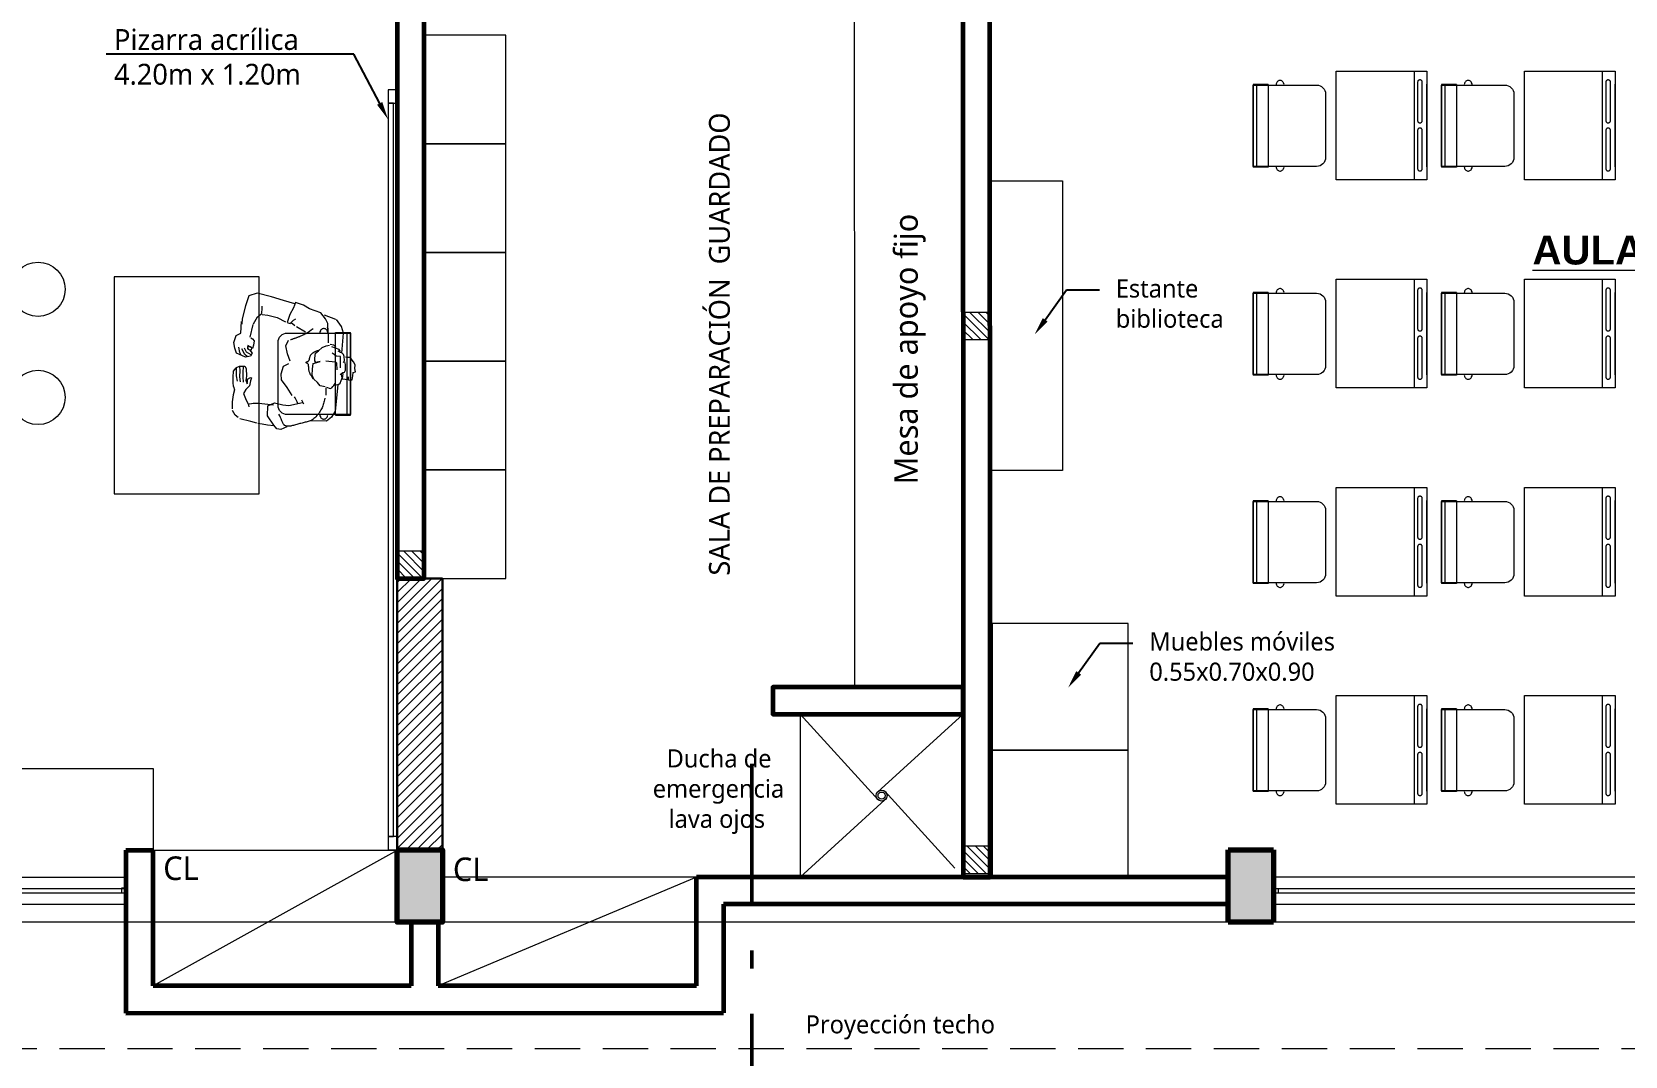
# Model space of a CAD drawing. Header units: metres. Extents: x 28 to 148, y 23 to 113.
# Drawn here: x 107.91 to 116.7, y 38.26 to 43.92 of the extents above; entities that cross this region are included whole.
import ezdxf
from ezdxf import colors
from ezdxf.entities.mleader import LeaderData, LeaderLine
from ezdxf.math import Vec2, Vec3

# ---------------------------------------------------------------- set-up
doc = ezdxf.new("R2010")
doc.units = ezdxf.units.M
doc.linetypes.add('1CORTE', pattern=[1.5, 1, -0.25, 0, -0.25])
doc.linetypes.add('DASHED2', pattern=[0.375, 0.25, -0.125])
doc.layers.add('01', color=7, linetype='Continuous', lineweight=5, true_color=0xcc6600)
doc.layers.add('Mobiliario', color=7, linetype='Continuous', lineweight=0, true_color=0x7f7f7f)
for name, color, linetype, lineweight in [('AA. Proyeccion Corte', 10, '1CORTE', 50), ('COLUMNAS 50', 32, 'Continuous', 70), ('COLUMNAS REFOR.', 40, 'Continuous', 25), ('COLUMNETASSS', 211, 'Continuous', 20), ('Equipamiento SR', 23, 'Continuous', 0), ('GRAFO 0 BLANCO', 7, 'Continuous', 0), ('GRAFO00', 7, 'Continuous', 0), ('letras sr', 7, 'Continuous', 5), ('Mobiliario interno', 251, 'Continuous', 0), ('MOBILIARIO_Pen_No__1', 7, 'Continuous', 13), ('Muebles', 252, 'Continuous', 0), ('Muros el', 144, 'Continuous', 60), ('Sanitarios el', 141, 'Continuous', 15), ('Vanos', 140, 'Continuous', 5)]:
    doc.layers.add(name, color=color, linetype=linetype, lineweight=lineweight)
doc.layers.add('perimetroooo', color=3, linetype='Continuous')
doc.styles.add('Generales', font='trebuc.ttf', dxfattribs={"height": 0.1})
doc.styles.add('Santa Rosa 1 50', font='trebuc.ttf')

# ---------------------------------------------------------------- blocks, each defined once
blk = doc.blocks.new('School Desk 2')
at = {"layer": 'Equipamiento SR', "linetype": 'Continuous'}
for p, q in [((0.1995, 0.3017), (0.6995, 0.3017)), ((0.1995, -0.2983), (0.1995, 0.3017)), ((0.629, 0.3017), (0.629, -0.2983)), ((0.6995, 0.3017), (0.6995, -0.2983)), ((-0.241, 0.228), (-0.2591, 0.228)), ((-0.2591, 0.228), (-0.2591, -0.228)), ((-0.1767, 0.228), (-0.241, 0.228)), ((-0.241, 0.228), (-0.241, -0.228)), ((-0.1767, 0.228), (-0.1767, -0.228)), ((-0.1322, 0.2314), (-0.1327, 0.228)), ((-0.1309, 0.2356), (-0.1322, 0.2314)), ((-0.129, 0.2394), (-0.1309, 0.2356)), ((-0.1265, 0.2428), (-0.129, 0.2394)), ((-0.1236, 0.2457), (-0.1265, 0.2428)), ((-0.1203, 0.2479), (-0.1236, 0.2457)), ((-0.1168, 0.2494), (-0.1203, 0.2479)), ((-0.113, 0.2502), (-0.1168, 0.2494)), ((-0.1092, 0.2502), (-0.113, 0.2502)), ((-0.1055, 0.2494), (-0.1092, 0.2502)), ((-0.1019, 0.2479), (-0.1055, 0.2494)), ((-0.0987, 0.2457), (-0.1019, 0.2479)), ((-0.0957, 0.2428), (-0.0987, 0.2457)), ((-0.0933, 0.2394), (-0.0957, 0.2428)), ((-0.0924, 0.2375), (-0.0933, 0.2394)), ((-0.0876, 0.228), (-0.0924, 0.2375)), ((0.6507, 0.2435), (0.651, 0.2457)), ((0.6507, 0.2424), (0.6507, 0.2435)), ((0.6507, 0.027), (0.6507, 0.2424)), ((0.651, 0.2457), (0.6517, 0.2477)), ((0.6517, 0.2477), (0.6526, 0.2497)), ((0.6526, 0.2497), (0.6539, 0.2514)), ((0.6539, 0.2514), (0.6553, 0.2528)), ((0.6553, 0.2528), (0.657, 0.2539)), ((0.657, 0.2539), (0.6587, 0.2546)), ((0.6587, 0.2546), (0.6606, 0.255)), ((0.6606, 0.255), (0.6625, 0.255)), ((0.6625, 0.255), (0.6644, 0.2546)), ((0.6644, 0.2546), (0.6662, 0.2539)), ((0.6662, 0.2539), (0.6678, 0.2528)), ((0.6678, 0.2528), (0.6693, 0.2514)), ((0.6693, 0.2514), (0.6705, 0.2497)), ((0.6705, 0.2497), (0.6714, 0.2477)), ((0.6714, 0.2477), (0.6721, 0.2457)), ((0.6721, 0.2457), (0.6724, 0.2435)), ((0.6724, 0.2435), (0.6724, 0.2424)), ((0.6724, 0.2424), (0.6724, 0.027)), ((0.6995, -0.2263), (0.6995, 0.2297)), ((0.6507, 0.0259), (0.6507, 0.027)), ((0.651, 0.0238), (0.6507, 0.0259)), ((0.6517, 0.0217), (0.651, 0.0238)), ((0.6526, 0.0198), (0.6517, 0.0217)), ((0.6539, 0.0181), (0.6526, 0.0198)), ((0.6553, 0.0166), (0.6539, 0.0181)), ((0.657, 0.0155), (0.6553, 0.0166)), ((0.6587, 0.0148), (0.657, 0.0155)), ((0.6606, 0.0144), (0.6587, 0.0148)), ((0.6625, 0.0144), (0.6606, 0.0144)), ((0.6644, 0.0148), (0.6625, 0.0144)), ((0.6662, 0.0155), (0.6644, 0.0148)), ((0.6678, 0.0166), (0.6662, 0.0155)), ((0.6693, 0.0181), (0.6678, 0.0166)), ((0.6705, 0.0198), (0.6693, 0.0181)), ((0.6714, 0.0217), (0.6705, 0.0198)), ((0.6721, 0.0238), (0.6714, 0.0217)), ((0.6724, 0.0259), (0.6721, 0.0238)), ((0.6724, 0.027), (0.6724, 0.0259)), ((0.6507, -0.0225), (0.651, -0.0203)), ((0.6507, -0.0236), (0.6507, -0.0225)), ((0.6507, -0.2389), (0.6507, -0.0236)), ((0.651, -0.0203), (0.6517, -0.0182)), ((0.6517, -0.0182), (0.6526, -0.0163)), ((0.6526, -0.0163), (0.6539, -0.0146)), ((0.6539, -0.0146), (0.6553, -0.0132)), ((0.6553, -0.0132), (0.657, -0.0121)), ((0.657, -0.0121), (0.6587, -0.0113)), ((0.6587, -0.0113), (0.6606, -0.0109)), ((0.6606, -0.0109), (0.6625, -0.0109)), ((0.6625, -0.0109), (0.6644, -0.0113)), ((0.6644, -0.0113), (0.6662, -0.0121)), ((0.6662, -0.0121), (0.6678, -0.0132)), ((0.6678, -0.0132), (0.6693, -0.0146)), ((0.6693, -0.0146), (0.6705, -0.0163)), ((0.6705, -0.0163), (0.6714, -0.0182)), ((0.6714, -0.0182), (0.6721, -0.0203)), ((0.6721, -0.0203), (0.6724, -0.0225)), ((0.6724, -0.0225), (0.6724, -0.0236)), ((0.6724, -0.0236), (0.6724, -0.2389)), ((-0.241, -0.228), (-0.2591, -0.228)), ((-0.1767, -0.228), (-0.241, -0.228)), ((-0.1327, -0.228), (-0.1322, -0.2314)), ((-0.1322, -0.2314), (-0.1309, -0.2356)), ((-0.1309, -0.2356), (-0.129, -0.2394)), ((-0.129, -0.2394), (-0.1265, -0.2428)), ((-0.1265, -0.2428), (-0.1236, -0.2457)), ((-0.1236, -0.2457), (-0.1203, -0.2479)), ((-0.1203, -0.2479), (-0.1168, -0.2494)), ((-0.1168, -0.2494), (-0.113, -0.2502)), ((-0.113, -0.2502), (-0.1092, -0.2502)), ((-0.1092, -0.2502), (-0.1055, -0.2494)), ((-0.1055, -0.2494), (-0.1019, -0.2479)), ((-0.1019, -0.2479), (-0.0987, -0.2457)), ((-0.0987, -0.2457), (-0.0957, -0.2428)), ((-0.0957, -0.2428), (-0.0933, -0.2394)), ((-0.0933, -0.2394), (-0.0924, -0.2375)), ((-0.0924, -0.2375), (-0.0876, -0.228)), ((0.6507, -0.24), (0.6507, -0.2389)), ((0.651, -0.2422), (0.6507, -0.24)), ((0.6517, -0.2443), (0.651, -0.2422)), ((0.6526, -0.2462), (0.6517, -0.2443)), ((0.6539, -0.2479), (0.6526, -0.2462)), ((0.6553, -0.2493), (0.6539, -0.2479)), ((0.657, -0.2505), (0.6553, -0.2493)), ((0.6587, -0.2512), (0.657, -0.2505)), ((0.6606, -0.2516), (0.6587, -0.2512)), ((0.6625, -0.2516), (0.6606, -0.2516)), ((0.6644, -0.2512), (0.6625, -0.2516)), ((0.6662, -0.2505), (0.6644, -0.2512)), ((0.6678, -0.2493), (0.6662, -0.2505)), ((0.6693, -0.2479), (0.6678, -0.2493)), ((0.6705, -0.2462), (0.6693, -0.2479)), ((0.6714, -0.2443), (0.6705, -0.2462)), ((0.6721, -0.2422), (0.6714, -0.2443)), ((0.6724, -0.24), (0.6721, -0.2422)), ((0.6724, -0.2389), (0.6724, -0.24)), ((0.6995, -0.2983), (0.1995, -0.2983)), ((0.629, -0.2833), (0.6295, -0.2833))]:
    blk.add_line(p, q, dxfattribs=at)
blk.add_lwpolyline([(-0.2591, 0.225), (0.0909, 0.225, -0.414214), (0.1409, 0.175), (0.1409, -0.175, -0.414214), (0.0909, -0.225), (-0.2591, -0.225), (-0.2591, 0.225)], format="xyb", dxfattribs=at)
blk = doc.blocks.new('A$C25F65E93')
at = {"layer": 'Equipamiento SR', "linetype": 'Continuous'}
for p, q in [((0.018, 0.4782), (0, 0.4782)), ((0, 0.0222), (0, 0.4782)), ((0.0824, 0.4782), (0.018, 0.4782)), ((0.018, 0.0222), (0.018, 0.4782)), ((0.0824, 0.0222), (0.0824, 0.4782)), ((0.1264, 0.4782), (0.1269, 0.4816)), ((0.1269, 0.4816), (0.1282, 0.4858)), ((0.1282, 0.4858), (0.1301, 0.4896)), ((0.1301, 0.4896), (0.1325, 0.493)), ((0.1325, 0.493), (0.1354, 0.4959)), ((0.1354, 0.4959), (0.1387, 0.4981)), ((0.1387, 0.4981), (0.1423, 0.4996)), ((0.1423, 0.4996), (0.146, 0.5004)), ((0.146, 0.5004), (0.1498, 0.5004)), ((0.1498, 0.5004), (0.1536, 0.4996)), ((0.1536, 0.4996), (0.1571, 0.4981)), ((0.1571, 0.4981), (0.1604, 0.4959)), ((0.1604, 0.4959), (0.1633, 0.493)), ((0.1633, 0.493), (0.1658, 0.4896)), ((0.1658, 0.4896), (0.1667, 0.4877)), ((0.1667, 0.4877), (0.1714, 0.4782)), ((0.018, 0.0222), (0, 0.0222)), ((0.0824, 0.0222), (0.018, 0.0222)), ((0.1269, 0.0187), (0.1264, 0.0222)), ((0.1282, 0.0146), (0.1269, 0.0187)), ((0.1301, 0.0107), (0.1282, 0.0146)), ((0.1325, 0.0073), (0.1301, 0.0107)), ((0.1354, 0.0045), (0.1325, 0.0073)), ((0.1387, 0.0023), (0.1354, 0.0045)), ((0.1423, 0.0008), (0.1387, 0.0023)), ((0.146, 0), (0.1423, 0.0008)), ((0.1536, 0.0008), (0.1498, 0)), ((0.1571, 0.0023), (0.1536, 0.0008)), ((0.1604, 0.0045), (0.1571, 0.0023)), ((0.1633, 0.0073), (0.1604, 0.0045)), ((0.1658, 0.0107), (0.1633, 0.0073)), ((0.1667, 0.0127), (0.1658, 0.0107)), ((0.1714, 0.0222), (0.1667, 0.0127)), ((0.1498, 0), (0.146, 0))]:
    blk.add_line(p, q, dxfattribs=at)
blk.add_lwpolyline([(0, 0.0252), (0.35, 0.0252, 0.414214), (0.4, 0.0752), (0.4, 0.4252, 0.414214), (0.35, 0.4752), (0, 0.4752), (0, 0.0252)], format="xyb", dxfattribs=at)
blk = doc.blocks.new('A$C774D03AA')
at = {"layer": 'Equipamiento SR'}
for p, q in [((0.0692, 0.6078), (0.1419, 0.6249)), ((0.1419, 0.6249), (0.17, 0.6281)), ((0.2209, 0.6336), (0.1556, 0.6288)), ((0.2339, 0.6587), (0.2209, 0.6336)), ((0.272, 0.671), (0.2339, 0.6587)), ((0.3038, 0.6668), (0.272, 0.671)), ((0.327, 0.6386), (0.2977, 0.6444)), ((0.3314, 0.6569), (0.3038, 0.6668)), ((0.3381, 0.6115), (0.3068, 0.627)), ((0.3421, 0.6311), (0.327, 0.6386)), ((0.353, 0.6067), (0.3314, 0.6569)), ((0.4394, 0.6207), (0.402, 0.6187)), ((0.4034, 0.6395), (0.4029, 0.6114)), ((0.41, 0.6574), (0.4034, 0.6395)), ((0.4269, 0.636), (0.4046, 0.6385)), ((0.4313, 0.6731), (0.4119, 0.6588)), ((0.4331, 0.6573), (0.4121, 0.6576)), ((0.4622, 0.6377), (0.4269, 0.636)), ((0.4638, 0.6756), (0.4313, 0.6731)), ((0.4563, 0.6565), (0.4331, 0.6573)), ((0.4615, 0.6205), (0.4394, 0.6207)), ((0.4849, 0.6512), (0.4563, 0.6565)), ((0.4907, 0.6191), (0.4615, 0.6205)), ((0.4889, 0.6345), (0.4622, 0.6377)), ((0.4939, 0.6752), (0.4638, 0.6756)), ((0.515, 0.6741), (0.4939, 0.6752)), ((0.5152, 0.673), (0.534, 0.6677)), ((0.5326, 0.6056), (0.5543, 0.6179)), ((0.534, 0.6677), (0.5612, 0.6747)), ((0.5543, 0.6179), (0.5908, 0.6038)), ((0.5612, 0.6747), (0.5991, 0.6814)), ((0.5991, 0.6814), (0.6379, 0.6808)), ((0.6729, 0.6637), (0.6471, 0.6785)), ((0.6861, 0.6477), (0.6729, 0.6637)), ((0.7093, 0.5772), (0.6938, 0.6384)), ((0, 0.5428), (0.0145, 0.5884)), ((0.0199, 0.464), (0, 0.5428)), ((0.0145, 0.5884), (0.0692, 0.6078)), ((0.1298, 0.5402), (0.1126, 0.5163)), ((0.169, 0.5622), (0.1298, 0.5402)), ((0.1728, 0.5671), (0.2432, 0.5838)), ((0.2456, 0.5784), (0.252, 0.5687)), ((0.252, 0.5687), (0.2636, 0.5595)), ((0.2636, 0.5595), (0.2869, 0.5622)), ((0.2869, 0.5622), (0.3044, 0.5693)), ((0.2886, 0.5939), (0.3067, 0.5959)), ((0.2953, 0.5816), (0.2886, 0.5939)), ((0.3015, 0.5953), (0.2938, 0.5945)), ((0.2938, 0.5945), (0.2959, 0.5762)), ((0.3044, 0.5693), (0.2953, 0.5816)), ((0.3014, 0.5744), (0.3143, 0.5759)), ((0.3128, 0.5888), (0.3015, 0.5953)), ((0.3263, 0.6009), (0.3034, 0.6136)), ((0.3067, 0.5959), (0.3131, 0.5861)), ((0.3143, 0.5759), (0.3128, 0.5888)), ((0.3131, 0.5861), (0.3308, 0.5699)), ((0.3405, 0.5751), (0.3263, 0.6009)), ((0.3308, 0.5699), (0.348, 0.5797)), ((0.35, 0.5975), (0.3381, 0.6115)), ((0.348, 0.5797), (0.353, 0.6067)), ((0.4029, 0.6114), (0.415, 0.6042)), ((0.415, 0.6042), (0.4577, 0.6021)), ((0.4577, 0.6021), (0.4805, 0.6047)), ((0.4741, 0.5954), (0.4651, 0.5796)), ((0.4651, 0.5796), (0.4679, 0.5741)), ((0.4679, 0.5741), (0.4834, 0.5794)), ((0.4873, 0.597), (0.4741, 0.5954)), ((0.4805, 0.6047), (0.5006, 0.5985)), ((0.4834, 0.5794), (0.5108, 0.5848)), ((0.5006, 0.5985), (0.4873, 0.597)), ((0.5108, 0.5848), (0.5326, 0.6056)), ((0.5908, 0.6038), (0.6116, 0.5917)), ((0.6065, 0.5331), (0.609, 0.5166)), ((0.6082, 0.5646), (0.6077, 0.5323)), ((0.611, 0.5878), (0.6081, 0.561)), ((0.6116, 0.5917), (0.6279, 0.5897)), ((0.6179, 0.5872), (0.6175, 0.591)), ((0.7183, 0.544), (0.7093, 0.5772)), ((0.7177, 0.5388), (0.7219, 0.5152)), ((0.0407, 0.3983), (0.0199, 0.464)), ((0.0822, 0.5149), (0.071, 0.5159)), ((0.1126, 0.5163), (0.0822, 0.5149)), ((0.1172, 0.5146), (0.1207, 0.4842)), ((0.1207, 0.4842), (0.1333, 0.4331)), ((0.6213, 0.4846), (0.6048, 0.4472)), ((0.6048, 0.4472), (0.6166, 0.4016)), ((0.609, 0.5166), (0.6114, 0.4999)), ((0.6114, 0.4999), (0.6134, 0.4834)), ((0.6134, 0.4834), (0.6151, 0.4673)), ((0.6151, 0.4673), (0.6161, 0.4519)), ((0.6764, 0.4862), (0.6213, 0.4846)), ((0.7287, 0.4501), (0.6764, 0.4862)), ((0.7219, 0.5152), (0.7262, 0.4862)), ((0.7262, 0.4862), (0.7305, 0.451)), ((0.7484, 0.4346), (0.7287, 0.4501)), ((0.0589, 0.3345), (0.0407, 0.3983)), ((0.0801, 0.3413), (0.1172, 0.3632)), ((0.1172, 0.3632), (0.1615, 0.3771)), ((0.1333, 0.4331), (0.1584, 0.3856)), ((0.1678, 0.3602), (0.1481, 0.3425)), ((0.1615, 0.3771), (0.1678, 0.3602)), ((0.1795, 0.3352), (0.164, 0.3554)), ((0.2553, 0.3552), (0.2541, 0.3519)), ((0.2565, 0.3585), (0.2553, 0.3552)), ((0.2901, 0.3841), (0.2585, 0.3693)), ((0.3354, 0.3754), (0.2901, 0.3841)), ((0.3759, 0.3606), (0.3354, 0.3754)), ((0.4023, 0.3969), (0.389, 0.3677)), ((0.4451, 0.4102), (0.4023, 0.3969)), ((0.4786, 0.4085), (0.4451, 0.4102)), ((0.521, 0.3773), (0.4786, 0.4085)), ((0.5658, 0.3491), (0.521, 0.3773)), ((0.6205, 0.3682), (0.6031, 0.2933)), ((0.6166, 0.4016), (0.6205, 0.3682)), ((0.6781, 0.4183), (0.6675, 0.4236)), ((0.6869, 0.414), (0.6781, 0.4183)), ((0.6942, 0.4106), (0.6869, 0.414)), ((0.7002, 0.408), (0.6942, 0.4106)), ((0.7052, 0.4059), (0.7002, 0.408)), ((0.7092, 0.4042), (0.7052, 0.4059)), ((0.7126, 0.4029), (0.7092, 0.4042)), ((0.7156, 0.4016), (0.7126, 0.4029)), ((0.7182, 0.4003), (0.7156, 0.4016)), ((0.7207, 0.399), (0.7182, 0.4003)), ((0.7229, 0.3976), (0.7207, 0.399)), ((0.7249, 0.3961), (0.7229, 0.3976)), ((0.7267, 0.3945), (0.7249, 0.3961)), ((0.7284, 0.3929), (0.7267, 0.3945)), ((0.7298, 0.3911), (0.7284, 0.3929)), ((0.7311, 0.3892), (0.7298, 0.3911)), ((0.7323, 0.3871), (0.7311, 0.3892)), ((0.7313, 0.3472), (0.7325, 0.3524)), ((0.7333, 0.3849), (0.7323, 0.3871)), ((0.7325, 0.3524), (0.7335, 0.3573)), ((0.7341, 0.3825), (0.7333, 0.3849)), ((0.7335, 0.3573), (0.7344, 0.362)), ((0.7347, 0.3798), (0.7341, 0.3825)), ((0.7344, 0.362), (0.7349, 0.3662)), ((0.7351, 0.3769), (0.7347, 0.3798)), ((0.7349, 0.3662), (0.7353, 0.3701)), ((0.7353, 0.3737), (0.7351, 0.3769)), ((0.7353, 0.3701), (0.7353, 0.3737)), ((0.7388, 0.3784), (0.7529, 0.4125)), ((0.7529, 0.4125), (0.7484, 0.4346)), ((0.0504, 0.3313), (0.0801, 0.3413)), ((0.0666, 0.2872), (0.0504, 0.3313)), ((0.0857, 0.2543), (0.0666, 0.2872)), ((0.1481, 0.3425), (0.1409, 0.3286)), ((0.1842, 0.3254), (0.2138, 0.2768)), ((0.2186, 0.2687), (0.2142, 0.2619)), ((0.2223, 0.2746), (0.2186, 0.2687)), ((0.2252, 0.2798), (0.2223, 0.2746)), ((0.2277, 0.2845), (0.2252, 0.2798)), ((0.2299, 0.2888), (0.2277, 0.2845)), ((0.2319, 0.2929), (0.2299, 0.2888)), ((0.2337, 0.2969), (0.2319, 0.2929)), ((0.2354, 0.3008), (0.2337, 0.2969)), ((0.237, 0.3045), (0.2354, 0.3008)), ((0.2385, 0.3081), (0.237, 0.3045)), ((0.2399, 0.3115), (0.2385, 0.3081)), ((0.2411, 0.3148), (0.2399, 0.3115)), ((0.2423, 0.318), (0.2411, 0.3148)), ((0.2435, 0.3211), (0.2423, 0.318)), ((0.2446, 0.3241), (0.2435, 0.3211)), ((0.2456, 0.3271), (0.2446, 0.3241)), ((0.2467, 0.33), (0.2456, 0.3271)), ((0.2477, 0.333), (0.2467, 0.33)), ((0.2487, 0.3359), (0.2477, 0.333)), ((0.2497, 0.339), (0.2487, 0.3359)), ((0.2508, 0.3421), (0.2497, 0.339)), ((0.2518, 0.3453), (0.2508, 0.3421)), ((0.2529, 0.3486), (0.2518, 0.3453)), ((0.2541, 0.3519), (0.2529, 0.3486)), ((0.3777, 0.265), (0.3772, 0.2635)), ((0.3782, 0.2664), (0.3777, 0.265)), ((0.3785, 0.2678), (0.3782, 0.2664)), ((0.3789, 0.269), (0.3785, 0.2678)), ((0.3793, 0.2701), (0.3789, 0.269)), ((0.3798, 0.2709), (0.3793, 0.2701)), ((0.3805, 0.2715), (0.3798, 0.2709)), ((0.3812, 0.2718), (0.3805, 0.2715)), ((0.382, 0.2719), (0.3812, 0.2718)), ((0.3829, 0.2717), (0.382, 0.2719)), ((0.3837, 0.2714), (0.3829, 0.2717)), ((0.3846, 0.2708), (0.3837, 0.2714)), ((0.3855, 0.2701), (0.3846, 0.2708)), ((0.3863, 0.2692), (0.3855, 0.2701)), ((0.387, 0.2682), (0.3863, 0.2692)), ((0.3876, 0.2671), (0.387, 0.2682)), ((0.3883, 0.2659), (0.3876, 0.2671)), ((0.389, 0.2648), (0.3883, 0.2659)), ((0.3897, 0.2636), (0.389, 0.2648)), ((0.578, 0.3335), (0.5721, 0.3367)), ((0.5846, 0.3301), (0.578, 0.3335)), ((0.5917, 0.3265), (0.5846, 0.3301)), ((0.6135, 0.285), (0.5899, 0.2966)), ((0.5996, 0.3225), (0.5917, 0.3265)), ((0.6083, 0.3182), (0.5996, 0.3225)), ((0.7091, 0.2615), (0.7105, 0.2669)), ((0.7105, 0.2669), (0.7117, 0.2724)), ((0.7117, 0.2724), (0.7129, 0.2779)), ((0.7129, 0.2779), (0.7143, 0.2836)), ((0.7143, 0.2836), (0.7157, 0.2893)), ((0.7157, 0.2893), (0.7172, 0.2952)), ((0.7172, 0.2952), (0.7188, 0.301)), ((0.7188, 0.301), (0.7204, 0.3069)), ((0.7204, 0.3069), (0.722, 0.3129)), ((0.722, 0.3129), (0.7237, 0.3188)), ((0.7237, 0.3188), (0.7253, 0.3246)), ((0.7253, 0.3246), (0.7269, 0.3305)), ((0.7269, 0.3305), (0.7285, 0.3362)), ((0.7285, 0.3362), (0.7299, 0.3418)), ((0.7299, 0.3418), (0.7313, 0.3472)), ((0.1082, 0.1911), (0.0857, 0.2543)), ((0.1419, 0.1664), (0.1082, 0.1911)), ((0.2024, 0.2448), (0.1946, 0.2343)), ((0.2089, 0.254), (0.2024, 0.2448)), ((0.2142, 0.2619), (0.2089, 0.254)), ((0.2994, 0.1839), (0.2915, 0.1622)), ((0.3178, 0.2046), (0.2994, 0.1839)), ((0.3177, 0.2145), (0.3137, 0.2041)), ((0.3217, 0.223), (0.3177, 0.2145)), ((0.3304, 0.2207), (0.3178, 0.2046)), ((0.3255, 0.23), (0.3217, 0.223)), ((0.3291, 0.2354), (0.3255, 0.23)), ((0.3326, 0.2397), (0.3291, 0.2354)), ((0.3593, 0.224), (0.3304, 0.2207)), ((0.336, 0.243), (0.3326, 0.2397)), ((0.3393, 0.2455), (0.336, 0.243)), ((0.3424, 0.2475), (0.3393, 0.2455)), ((0.3454, 0.249), (0.3424, 0.2475)), ((0.3483, 0.2503), (0.3454, 0.249)), ((0.351, 0.2513), (0.3483, 0.2503)), ((0.3537, 0.252), (0.351, 0.2513)), ((0.3562, 0.2527), (0.3537, 0.252)), ((0.3586, 0.2532), (0.3562, 0.2527)), ((0.3609, 0.2537), (0.3586, 0.2532)), ((0.3739, 0.2236), (0.3593, 0.224)), ((0.3631, 0.2542), (0.3609, 0.2537)), ((0.3652, 0.2547), (0.3631, 0.2542)), ((0.3672, 0.2553), (0.3652, 0.2547)), ((0.369, 0.256), (0.3672, 0.2553)), ((0.3707, 0.2567), (0.369, 0.256)), ((0.3723, 0.2576), (0.3707, 0.2567)), ((0.3736, 0.2585), (0.3723, 0.2576)), ((0.3748, 0.2596), (0.3736, 0.2585)), ((0.3828, 0.2182), (0.3739, 0.2236)), ((0.3758, 0.2608), (0.3748, 0.2596)), ((0.3766, 0.2621), (0.3758, 0.2608)), ((0.3772, 0.2635), (0.3766, 0.2621)), ((0.3772, 0.1949), (0.3828, 0.2182)), ((0.3832, 0.2142), (0.3772, 0.1949)), ((0.3873, 0.2334), (0.3832, 0.2142)), ((0.42, 0.2371), (0.3873, 0.2334)), ((0.3905, 0.2625), (0.3897, 0.2636)), ((0.3914, 0.2615), (0.3905, 0.2625)), ((0.3924, 0.2606), (0.3914, 0.2615)), ((0.3936, 0.26), (0.3924, 0.2606)), ((0.395, 0.2594), (0.3936, 0.26)), ((0.3966, 0.259), (0.395, 0.2594)), ((0.3982, 0.2588), (0.3966, 0.259)), ((0.4001, 0.2586), (0.3982, 0.2588)), ((0.4021, 0.2585), (0.4001, 0.2586)), ((0.4042, 0.2585), (0.4021, 0.2585)), ((0.4065, 0.2584), (0.4042, 0.2585)), ((0.4089, 0.2584), (0.4065, 0.2584)), ((0.4114, 0.2584), (0.4089, 0.2584)), ((0.414, 0.2584), (0.4114, 0.2584)), ((0.4168, 0.2582), (0.414, 0.2584)), ((0.4197, 0.258), (0.4168, 0.2582)), ((0.4227, 0.2577), (0.4197, 0.258)), ((0.4529, 0.2388), (0.42, 0.2371)), ((0.4258, 0.2572), (0.4227, 0.2577)), ((0.429, 0.2566), (0.4258, 0.2572)), ((0.4323, 0.2557), (0.429, 0.2566)), ((0.4359, 0.2545), (0.4323, 0.2557)), ((0.44, 0.2529), (0.4359, 0.2545)), ((0.4446, 0.2506), (0.44, 0.2529)), ((0.45, 0.2476), (0.4446, 0.2506)), ((0.4563, 0.2437), (0.45, 0.2476)), ((0.4746, 0.2308), (0.4529, 0.2388)), ((0.4637, 0.2387), (0.4563, 0.2437)), ((0.4723, 0.2326), (0.4637, 0.2387)), ((0.4935, 0.2103), (0.4746, 0.2308)), ((0.512, 0.1957), (0.4935, 0.2103)), ((0.5174, 0.1672), (0.512, 0.1957)), ((0.6024, 0.1742), (0.6089, 0.176)), ((0.6089, 0.176), (0.6151, 0.1779)), ((0.6151, 0.1779), (0.6212, 0.18)), ((0.6212, 0.18), (0.6271, 0.1822)), ((0.6271, 0.1822), (0.633, 0.1846)), ((0.633, 0.1846), (0.639, 0.1874)), ((0.639, 0.1874), (0.645, 0.1906)), ((0.645, 0.1906), (0.6511, 0.1942)), ((0.6511, 0.1942), (0.6574, 0.1982)), ((0.6574, 0.1982), (0.6638, 0.2027)), ((0.6638, 0.2027), (0.6702, 0.2076)), ((0.6702, 0.2076), (0.6763, 0.2127)), ((0.6763, 0.2127), (0.6822, 0.2181)), ((0.6822, 0.2181), (0.6877, 0.2236)), ((0.6877, 0.2236), (0.6926, 0.2291)), ((0.6926, 0.2291), (0.6969, 0.2346)), ((0.6969, 0.2346), (0.7004, 0.2401)), ((0.7004, 0.2401), (0.7033, 0.2455)), ((0.7033, 0.2455), (0.7057, 0.2509)), ((0.7067, 0.1601), (0.7048, 0.2486)), ((0.7057, 0.2509), (0.7076, 0.2562)), ((0.7076, 0.2562), (0.7091, 0.2615)), ((0.1442, 0.1079), (0.1203, 0.1716)), ((0.1676, 0.1517), (0.1419, 0.1664)), ((0.1838, 0.078), (0.1447, 0.1041)), ((0.2162, 0.1507), (0.1676, 0.1517)), ((0.1975, 0.1524), (0.1888, 0.1537)), ((0.207, 0.1512), (0.1975, 0.1524)), ((0.2174, 0.1503), (0.207, 0.1512)), ((0.229, 0.1495), (0.2174, 0.1503)), ((0.2421, 0.1489), (0.229, 0.1495)), ((0.2569, 0.1486), (0.2421, 0.1489)), ((0.2738, 0.1485), (0.2569, 0.1486)), ((0.2865, 0.1195), (0.2832, 0.1403)), ((0.2987, 0.1079), (0.2865, 0.1195)), ((0.2915, 0.1622), (0.2875, 0.143)), ((0.3113, 0.0892), (0.2961, 0.1309)), ((0.322, 0.0822), (0.3113, 0.0892)), ((0.3264, 0.0854), (0.3205, 0.0957)), ((0.3391, 0.1184), (0.3317, 0.1295)), ((0.347, 0.1073), (0.3391, 0.1184)), ((0.3498, 0.0826), (0.347, 0.1073)), ((0.3805, 0.1118), (0.3745, 0.1638)), ((0.3871, 0.1033), (0.3805, 0.1118)), ((0.4223, 0.1019), (0.3871, 0.1033)), ((0.5017, 0.0925), (0.4971, 0.0838)), ((0.5105, 0.1195), (0.4994, 0.1128)), ((0.5058, 0.107), (0.5017, 0.0925)), ((0.5058, 0.0983), (0.6511, 0.1122)), ((0.5154, 0.1256), (0.5105, 0.1195)), ((0.5234, 0.1302), (0.5154, 0.1256)), ((0.519, 0.1602), (0.5271, 0.1389)), ((0.5635, 0.1622), (0.5222, 0.1616)), ((0.5271, 0.1389), (0.5234, 0.1302)), ((0.579, 0.1683), (0.588, 0.1704)), ((0.588, 0.1704), (0.5957, 0.1723)), ((0.5957, 0.1723), (0.6024, 0.1742)), ((0.6511, 0.1122), (0.6848, 0.1327)), ((0.6848, 0.1327), (0.7067, 0.1601)), ((0.2212, 0.0656), (0.1838, 0.078)), ((0.331, 0.0755), (0.2212, 0.0656)), ((0.3265, 0.0844), (0.3264, 0.0854)), ((0.3295, 0.0748), (0.3265, 0.0844)), ((0.339, 0.0657), (0.3295, 0.0748)), ((0.3504, 0.0615), (0.339, 0.0657)), ((0.4126, 0.0833), (0.3498, 0.0826)), ((0.3707, 0.0611), (0.3504, 0.0615)), ((0.3547, 0.0449), (0.3536, 0.055)), ((0.3546, 0.0281), (0.3547, 0.0449)), ((0.3706, 0.0176), (0.3546, 0.0281)), ((0.3797, 0.0104), (0.3706, 0.0176)), ((0.3828, 0.0669), (0.3707, 0.0611)), ((0.3946, 0.0546), (0.3794, 0.0593)), ((0.3952, 0.0018), (0.3797, 0.0104)), ((0.4257, 0.0554), (0.3946, 0.0546)), ((0.4156, 0.0042), (0.3952, 0.0018)), ((0.4347, 0), (0.4156, 0.0042)), ((0.4354, 0.061), (0.4257, 0.0554)), ((0.4374, 0.0129), (0.4347, 0)), ((0.4388, 0.0689), (0.4354, 0.061)), ((0.4558, 0.015), (0.4374, 0.0129)), ((0.4484, 0.0837), (0.4388, 0.0689)), ((0.4434, 0.0695), (0.472, 0.0727)), ((0.4574, 0.0755), (0.4453, 0.0778)), ((0.4783, 0.0176), (0.4558, 0.015)), ((0.468, 0.0739), (0.4574, 0.0755)), ((0.476, 0.0379), (0.4614, 0.0383)), ((0.4971, 0.0838), (0.468, 0.0739)), ((0.472, 0.0727), (0.4739, 0.0564)), ((0.4739, 0.0564), (0.476, 0.0379)), ((0.4801, 0.0384), (0.4783, 0.0176))]:
    blk.add_line(p, q, dxfattribs=at)
blk.add_lwpolyline([(0.2781, 0.5611), (0.2783, 0.5592)], dxfattribs=at)
blk = doc.blocks.new('LAB')
at = {"layer": 'Mobiliario interno'}
for points in [[(-39.0234, -24.0031), (-39.0234, -25.0031), (-37.0234, -25.0031), (-37.0234, -24.0031), (-39.0234, -24.0031)], [(-38.6234, -25.0031), (-38.6234, -24.0031)], [(-38.0234, -24.0031), (-38.0234, -24.4031)], [(-37.4234, -25.0031), (-37.4234, -24.0031)], [(-38.0234, -24.6031), (-38.0234, -25.0031)]]:
    blk.add_lwpolyline(points, dxfattribs=at)
blk.add_lwpolyline([(-38.6234, -24.4031), (-38.6234, -24.6031), (-37.4234, -24.6031), (-37.4234, -24.4031)], close=True, dxfattribs=at)
for centre in [(-38.3221, -23.7957), (-37.7247, -23.7957), (-39.2924, -24.5046), (-36.7544, -24.5046), (-38.3221, -25.2106), (-37.7247, -25.2106)]:
    blk.add_circle(centre, 0.15, dxfattribs=at)
blk = doc.blocks.new('Picture 18')
at = {"layer": 'Equipamiento SR', "linetype": 'Continuous'}
for p, q in [((0.075, 0), (0, 0)), ((0, 0), (0, -0.05)), ((4.125, 0), (0.075, 0)), ((0.075, 0), (0.075, -0.03)), ((0.075, -0.05), (0.075, 0)), ((4.125, -0.03), (4.125, 0)), ((4.2, 0), (4.125, 0)), ((4.125, 0), (4.125, -0.05)), ((4.2, -0.05), (4.2, 0)), ((0, -0.05), (0.075, -0.05)), ((0.075, -0.03), (4.125, -0.03)), ((4.125, -0.05), (4.2, -0.05))]:
    blk.add_line(p, q, dxfattribs=at)
blk = doc.blocks.new('A$C196F1E11')
at = {"layer": '01', "lineweight": 5}
h = blk.add_hatch(dxfattribs=at)
h.set_pattern_fill('ANSI31', scale=0.01, angle=-90)
h.set_pattern_definition([(315, (-134.044812, -149.728227), (0.0224506403, 0.0224506403), [])])
h.paths.add_polyline_path([(0, 0.15), (0, 0), (0.15, 0), (0.15, 0.15)])
at = {"layer": 'COLUMNETASSS', "color": 7, "lineweight": 5}
blk.add_lwpolyline([(0, 0.15), (0, 0), (0.15, 0), (0.15, 0.15)], close=True, dxfattribs=at)

msp = doc.modelspace()

# ---------------------------------------------------------------- hatches: boundary and pattern name
at = {"layer": 'GRAFO 0 BLANCO', "true_color": 0x939598}
h = msp.add_hatch(color=252, dxfattribs=at)
h.dxf.hatch_style = 1
h.paths.add_polyline_path([(123.1757, 45.4905), (123.4257, 45.4905), (123.4257, 45.0905), (123.1757, 45.0905)])
h.paths.add_polyline_path([(128.9267, 42.227), (129.0767, 42.227), (129.0767, 41.827), (128.9267, 41.827)])
h.paths.add_polyline_path([(123.1757, 42.227), (123.3257, 42.227), (123.3257, 41.827), (123.1757, 41.827)])
h.paths.add_polyline_path([(123.1757, 39.3963), (123.4257, 39.3963), (123.4257, 38.9963), (123.1757, 38.9963)])
h.paths.add_polyline_path([(128.8767, 39.3963), (129.1267, 39.3963), (129.1267, 38.9963), (128.8767, 38.9963)])
h.paths.add_polyline_path([(132.9584, 39.3963), (133.2084, 39.3963), (133.2084, 38.9963), (132.9584, 38.9963)])
h.paths.add_polyline_path([(133.0584, 42.227), (133.2084, 42.227), (133.2084, 41.827), (133.0584, 41.827)])
h.paths.add_polyline_path([(118.5748, 45.4905), (118.8248, 45.4905), (118.8248, 45.0905), (118.5748, 45.0905)])
h.paths.add_polyline_path([(118.5748, 39.3963), (118.8248, 39.3963), (118.8248, 38.9963), (118.5748, 38.9963)])
h.paths.add_polyline_path([(114.513, 39.3963), (114.763, 39.3963), (114.763, 38.9963), (114.513, 38.9963)])
h.paths.add_polyline_path([(114.513, 45.4905), (114.763, 45.4905), (114.763, 45.0905), (114.513, 45.0905)])
h.paths.add_polyline_path([(109.923, 45.4905), (110.173, 45.4905), (110.173, 45.0905), (109.923, 45.0905)])
h.paths.add_polyline_path([(109.923, 39.3963), (110.173, 39.3963), (110.173, 38.9963), (109.923, 38.9963)])
at = {"layer": 'Muebles'}
h = msp.add_hatch(dxfattribs=at)
h.set_pattern_fill('ANSI31', color=256, scale=0.32, angle=180)
h.set_pattern_definition([(225, (52.246784, -11.201862), (0.028284271, -0.028284271), [])])
h.paths.add_polyline_path([(110.1729, 40.8963), (110.1729, 39.3963), (109.923, 39.3963), (109.923, 40.8963)])

# ---------------------------------------------------------------- linework, layer by layer
at = {"layer": 'AA. Proyeccion Corte', "color": 7}
msp.add_line((111.8811, 34.2903), (111.8811, 39.8723), dxfattribs=at)
at = {"layer": 'COLUMNAS 50', "linetype": 'Continuous'}
for p, q in [((114.513, 39.3963), (114.763, 39.3963)), ((114.513, 38.9963), (114.513, 39.3963)), ((114.763, 39.3963), (114.763, 38.9963)), ((114.763, 38.9963), (114.513, 38.9963))]:
    msp.add_line(p, q, dxfattribs=at)
msp.add_lwpolyline([(109.923, 39.3963), (110.173, 39.3963), (110.173, 38.9963), (109.923, 38.9963), (109.923, 39.3963)], dxfattribs=at)
at = {"layer": 'COLUMNAS REFOR.', "lineweight": 30}
msp.add_lwpolyline([(110.1729, 40.8963), (110.1729, 39.3963), (109.923, 39.3963), (109.923, 40.8963)], close=True, dxfattribs=at)
at = {"layer": 'Equipamiento SR'}
msp.add_line((109.923, 39.3963), (109.923, 43.5963), dxfattribs=at)
at = {"layer": 'Equipamiento SR', "linetype": 'Continuous'}
for p, q in [((108.5751, 39.3948), (109.9247, 39.395)), ((109.9247, 39.395), (108.5753, 38.6447)), ((111.5757, 39.2458), (110.1505, 38.6449))]:
    msp.add_line(p, q, dxfattribs=at)
for points in [[(112.4476, 45.3346), (112.4486, 40.2959)], [(110.523, 43.8963), (110.073, 43.8963), (110.073, 43.2963), (110.523, 43.2963), (110.523, 43.8963)], [(110.523, 43.2963), (110.073, 43.2963), (110.073, 42.6963), (110.523, 42.6963), (110.523, 43.2963)], [(113.1976, 41.4921), (113.1976, 43.0921), (113.5976, 43.0921), (113.5976, 41.4921), (113.1976, 41.4921)], [(110.523, 42.6963), (110.073, 42.6963), (110.073, 42.0963), (110.523, 42.0963), (110.523, 42.6963)], [(110.523, 42.0963), (110.073, 42.0963), (110.073, 41.4963), (110.523, 41.4963), (110.523, 42.0963)], [(110.523, 41.4963), (110.073, 41.4963), (110.073, 40.8963), (110.523, 40.8963), (110.523, 41.4963)], [(113.2095, 40.6465), (113.2095, 39.9465), (113.9595, 39.9465), (113.9595, 40.6465), (113.2095, 40.6465)], [(113.2095, 39.9465), (113.2095, 39.2465), (113.9595, 39.2465), (113.9595, 39.9465), (113.2095, 39.9465)], [(102.912, 39.3939), (102.912, 39.8451), (108.5751, 39.8458), (108.5751, 39.3948)]]:
    msp.add_lwpolyline(points, dxfattribs=at)
at = {"layer": 'Equipamiento SR', "linetype": 'Continuous', "elevation": 0.5}
for points in [[(109.161, 41.3624), (109.161, 42.5624), (108.361, 42.5624), (108.361, 41.3624), (109.161, 41.3624)], [(111.5757, 39.2458), (110.1747, 39.2456)]]:
    msp.add_lwpolyline(points, dxfattribs=at)
at = {"layer": 'GRAFO 0 BLANCO'}
msp.add_lwpolyline([(93.2664, 47.9882), (133.2084, 47.9882), (133.2083, 38.9963), (93.2664, 38.9963), (93.2664, 47.9882)], dxfattribs=at)
at = {"layer": 'GRAFO00', "color": 252, "linetype": 'DASHED2', "lineweight": 0}
msp.add_lwpolyline([(92.6664, 48.5882), (133.8084, 48.5882), (133.8084, 38.2963), (92.6664, 38.2963)], close=True, dxfattribs=at)
at = {"layer": 'Muros el', "ltscale": 0.05}
for p, q in [((108.4251, 39.3948), (108.4253, 38.4946)), ((108.4251, 39.3948), (108.5751, 39.3948)), ((108.5753, 38.6447), (108.5751, 39.3948)), ((114.513, 39.2461), (111.5757, 39.2458)), ((111.5758, 38.6452), (111.5757, 39.2458)), ((114.513, 39.0961), (111.7257, 39.0958)), ((111.7257, 39.0958), (111.7258, 38.4952)), ((110.0005, 38.995), (110.0005, 38.6449)), ((110.1505, 38.995), (110.1505, 38.6449)), ((110.0005, 38.6449), (108.5753, 38.6447)), ((111.5758, 38.6452), (110.1505, 38.6449)), ((108.4253, 38.4946), (111.7258, 38.4952))]:
    msp.add_line(p, q, dxfattribs=at)
msp.add_lwpolyline([(113.0476, 45.4903), (113.0486, 39.2461), (113.1976, 39.2463), (113.1969, 45.3403)], dxfattribs=at)
for points in [[(110.0729, 44.0844), (109.9229, 44.0844), (109.923, 40.8963), (110.073, 40.8963)], [(113.0486, 40.2959), (111.9986, 40.2959), (111.9986, 40.1459), (113.0486, 40.1459)]]:
    msp.add_lwpolyline(points, close=True, dxfattribs=at)
at = {"layer": 'Sanitarios el'}
for p, q in [((112.5816, 39.6713), (112.1486, 40.1459)), ((112.5764, 39.716), (113.0486, 40.1459)), ((113.0031, 39.2959), (112.6166, 39.7199)), ((112.6166, 39.6719), (112.1487, 39.2459))]:
    msp.add_line(p, q, dxfattribs=at)
msp.add_lwpolyline([(113.0486, 39.2959), (113.0486, 40.1459), (112.1486, 40.1459), (112.1486, 39.2459), (112.1486, 39.2459)], dxfattribs=at)
for radius in [0.03, 0.02]:
    msp.add_circle((112.5986, 39.6959), radius, dxfattribs=at)
at = {"layer": 'Vanos', "linetype": 'Continuous'}
for p, q in [((106.1384, 39.2463), (108.4251, 39.2463)), ((117.0759, 39.2463), (114.763, 39.2463)), ((106.1384, 39.1838), (108.4252, 39.1838)), ((106.1384, 39.1588), (108.4252, 39.1588)), ((108.4252, 39.1839), (108.4002, 39.1839)), ((108.4002, 39.1839), (108.4002, 39.1589)), ((108.4002, 39.1589), (108.4252, 39.1589)), ((108.4252, 39.1839), (108.4252, 39.1589)), ((114.763, 39.1838), (117.076, 39.1838)), ((114.763, 39.1838), (114.788, 39.1838)), ((114.763, 39.1588), (117.076, 39.1588)), ((114.788, 39.1838), (114.788, 39.1588)), ((106.1384, 39.0963), (108.4251, 39.0963)), ((114.763, 39.0963), (117.076, 39.0963))]:
    msp.add_line(p, q, dxfattribs=at)

# ---------------------------------------------------------------- block references
at = {"layer": 'Equipamiento SR', "linetype": 'Continuous', "rotation": 90.00000000000001}
msp.add_blockref('Picture 18', (109.873, 39.3961), dxfattribs=at)
at = {"layer": 'Mobiliario', "linetype": 'Continuous', "rotation": 90}
msp.add_blockref('LAB', (82.7292, 80.218), dxfattribs=at)
at = {"layer": 'Mobiliario', "linetype": 'Continuous', "xscale": -1, "rotation": 90}
msp.add_blockref('A$C774D03AA', (109.6929, 42.4715), dxfattribs=at)
at = {"layer": 'Mobiliario', "linetype": 'Continuous', "xscale": -1}
msp.add_blockref('A$C25F65E93', (109.6658, 41.7761), dxfattribs=at)
at = {"layer": 'MOBILIARIO_Pen_No__1', "linetype": 'Continuous'}
for p in [(114.9096, 43.3967), (115.949, 43.3967), (114.9096, 42.2467), (115.949, 42.2467), (114.9096, 41.0967), (115.949, 41.0967), (114.9096, 39.9467), (115.949, 39.9467)]:
    msp.add_blockref('School Desk 2', p, dxfattribs=at)
at = {"layer": 'perimetroooo', "color": 2}
for p in [(113.0476, 42.2153), (109.923, 40.8963), (113.0476, 39.2663)]:
    msp.add_blockref('A$C196F1E11', p, dxfattribs=at)

# ---------------------------------------------------------------- texts
at = {"layer": 'letras sr', "attachment_point": 1, "rotation": 90, "style": 'Generales'}
for s, width, insert, char_height in [('SALA DE PREPARACIÓN  GUARDADO', 2.649529, (111.6452, 40.9118), 0.115), ('Mesa de apoyo fijo', 1.609379, (112.6681, 41.4153), 0.13)]:
    msp.add_mtext_dynamic_manual_height_columns(s, width=width, gutter_width=1, heights=[0], dxfattribs=dict(at, insert=insert, char_height=char_height))
at = {"layer": 'letras sr', "attachment_point": 1}
for s, width, insert, char_height, style in [('\\pi0.1235;{\\fSwis721 Ex BT|b1|i0|c0|p34;\\LAULA ESTÁNDAR 4TO "B"\\P\\pi0.74175;\\fTrebuchet MS|b0|i0|c0|p34;\\H0.54545x;\\lPISO PORCELANATO ANTIDESLIZANTE\\P\\pi1.26883;\\H1.1917x;Area:63.75 m²}', 3.443884, (116.0691, 42.7891), 0.15884, 'Santa Rosa 1 50'), ('\\pi0.16167;Ducha de \\P\\pi0.08494;emergencia\\P\\pi0.17194;lava ojos', 0.878491, (111.2496, 39.9514), 0.1, 'Generales')]:
    msp.add_mtext_dynamic_manual_height_columns(s, width=width, gutter_width=1, heights=[0], dxfattribs=dict(at, insert=insert, char_height=char_height, style=style))
at = {"layer": 'letras sr', "insert": (112.179, 38.4826), "char_height": 0.115, "attachment_point": 1, "style": 'Generales'}
msp.add_mtext('{\\H0.86957x;Proyección techo} ', dxfattribs=at)
at = {"layer": 'Mobiliario', "linetype": 'Continuous', "char_height": 0.13, "attachment_point": 1, "style": 'Santa Rosa 1 50'}
for insert in [(108.6312, 39.36), (110.2309, 39.354)]:
    msp.add_mtext_dynamic_manual_height_columns('CL', width=0.511633, gutter_width=1, heights=[0], dxfattribs=dict(at, insert=insert))

# ---------------------------------------------------------------- leaders
at = {"layer": 'letras sr'}
ml = msp.add_multileader_mtext('Standard', dxfattribs=at)
ml.set_content('Pizarra acrílica\\P4.20m x 1.20m ', color=256, style='Generales')
ml.set_leader_properties()
ml.build(insert=Vec2(0, 0))
ml.multileader.update_dxf_attribs({"text_right_attachment_type": 6, "dogleg_length": 0.36, "arrow_head_size": 0.1})
ctx = ml.context
ctx.base_point, ctx.char_height, ctx.arrow_head_size, ctx.landing_gap_size, ctx.plane_origin = Vec3(108.2698, 43.8724), 0.115, 0.1, 0.09, Vec3(107.6101, 44.5508)
ctx.right_attachment = 6
notes = []
notes.append((ctx, [(1, (1, 1, 0), (109.6838, 43.7927), (-1, 0), 0.1826, [(0, [(109.8731, 43.4317)], 0, [])])]))
ctx.mtext.insert, ctx.mtext.flow_direction = Vec3(108.3598, 43.9307), 5
ml = msp.add_multileader_mtext('Standard', dxfattribs=at)
ml.set_content('{\\H0.86957x;Estante \\Pbiblioteca}', color=256, style='Generales')
ml.set_leader_properties()
ml.build(insert=Vec2(0, 0))
ml.multileader.update_dxf_attribs({"text_right_attachment_type": 6, "dogleg_length": 0.36, "arrow_head_size": 0.1})
ctx = ml.context
ctx.base_point, ctx.char_height, ctx.arrow_head_size, ctx.landing_gap_size, ctx.plane_origin = Vec3(113.8017, 42.4896), 0.115, 0.1, 0.09, Vec3(113.7169, 43.1475)
ctx.right_attachment = 6
notes.append((ctx, [(0, (1, 1, 0), (113.619, 42.4896), (1, 0), 0.1826, [(0, [(113.4435, 42.2431)], 0, [])])]))
ctx.mtext.insert, ctx.mtext.flow_direction = Vec3(113.8917, 42.5477), 5
ml = msp.add_multileader_mtext('Standard', dxfattribs=at)
ml.set_content('{\\H0.86957x;Muebles móviles\\P0.55x0.70x0.90} ', color=256, style='Generales')
ml.set_leader_properties()
ml.build(insert=Vec2(0, 0))
ml.multileader.update_dxf_attribs({"text_right_attachment_type": 6, "dogleg_length": 0.36, "arrow_head_size": 0.1})
ctx = ml.context
ctx.base_point, ctx.char_height, ctx.arrow_head_size, ctx.landing_gap_size, ctx.plane_origin = Vec3(113.9866, 40.5391), 0.115, 0.1, 0.09, Vec3(113.9018, 41.197)
ctx.right_attachment = 6
notes.append((ctx, [(0, (1, 1, 0), (113.804, 40.5391), (1, 0), 0.1826, [(0, [(113.6285, 40.2927)], 0, [])])]))
ctx.mtext.insert, ctx.mtext.flow_direction = Vec3(114.0766, 40.5975), 5
for ctx, leaders in notes:
    for number, flags, end, landing, length, lines in leaders:
        leader = LeaderData()
        leader.index, (leader.has_last_leader_line, leader.has_dogleg_vector, leader.attachment_direction) = number, flags
        leader.last_leader_point, leader.dogleg_vector, leader.dogleg_length = Vec3(end), Vec3(landing), length
        for number, points, colour, breaks in lines:
            line = LeaderLine()
            line.index, line.vertices, line.color, line.breaks = number, Vec3.list(points), colors.encode_raw_color(colour), breaks
            leader.lines.append(line)
        ctx.leaders.append(leader)

doc.saveas('drawing.dxf')
